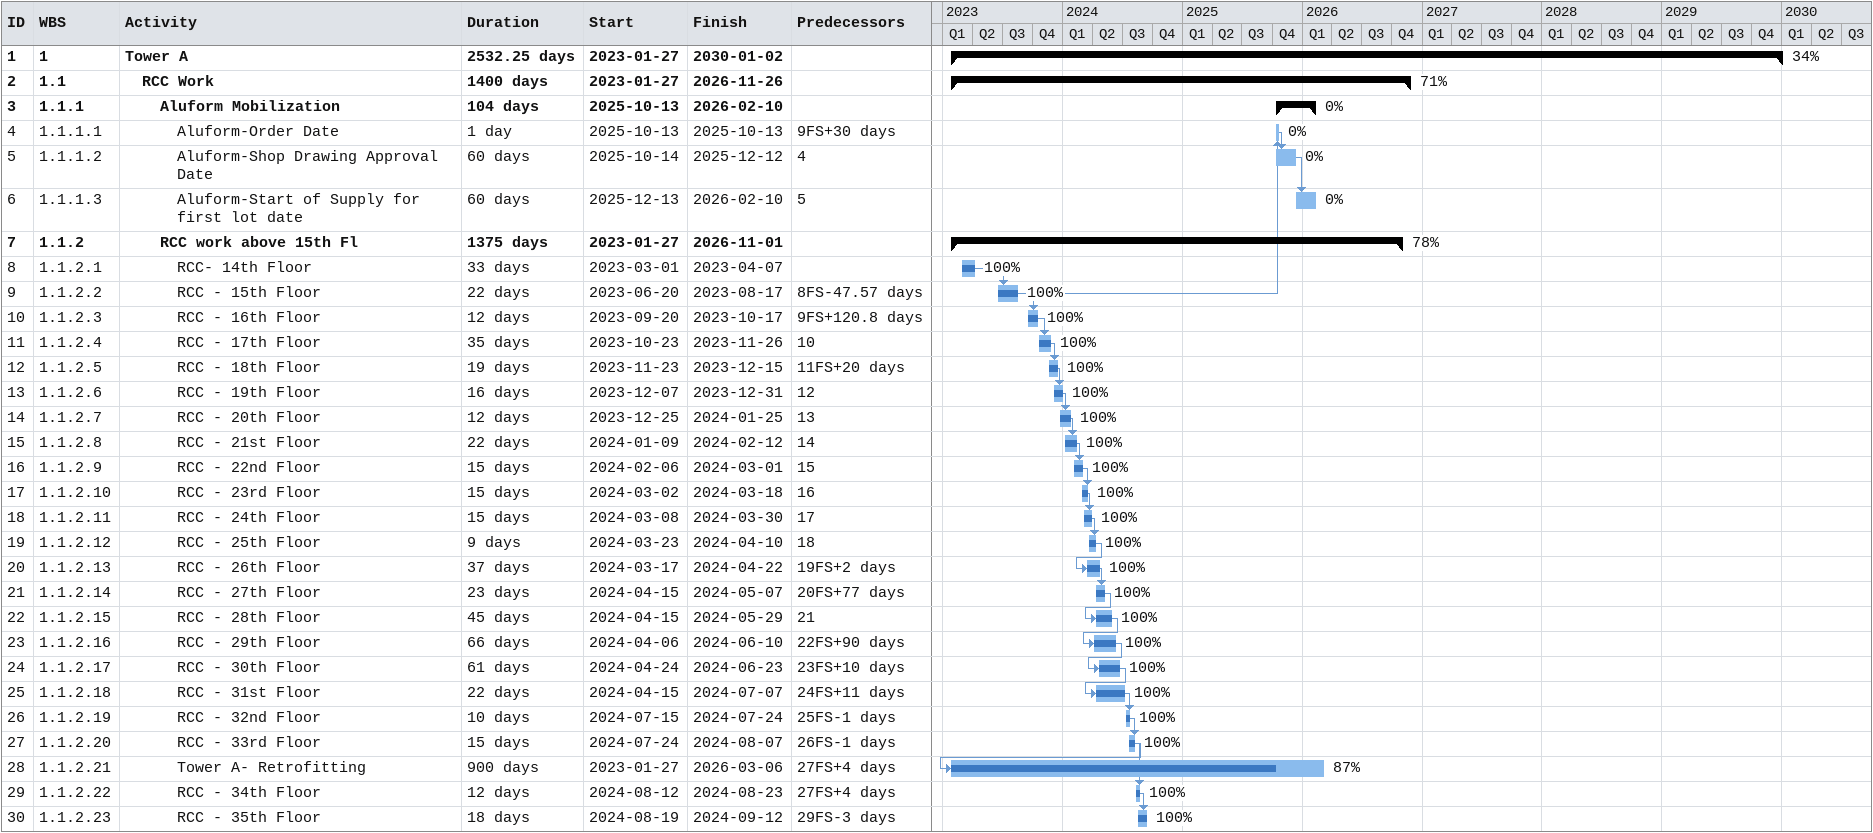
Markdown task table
| ID | WBS | Task | Duration | Start | Finish | Predecessors | % complete |
|---|---|---|---|---|---|---|---|
| 1 | 1 | **Tower A** | 2532.25d | 2023-01-27 | 2030-01-02 |  | 34 |
| 2 | 1.1 | **RCC Work** | 1400d | 2023-01-27 | 2026-11-26 |  | 71 |
| 3 | 1.1.1 | **Aluform Mobilization** | 104d | 2025-10-13 | 2026-02-10 |  | 0 |
| 4 | 1.1.1.1 | Aluform-Order Date | 1d | 2025-10-13 | 2025-10-13 | 9FS+30d | 0 |
| 5 | 1.1.1.2 | Aluform-Shop Drawing Approval Date | 60d | 2025-10-14 | 2025-12-12 | 4 | 0 |
| 6 | 1.1.1.3 | Aluform-Start of Supply for first lot date | 60d | 2025-12-13 | 2026-02-10 | 5 | 0 |
| 7 | 1.1.2 | **RCC work above 15th Fl** | 1375d | 2023-01-27 | 2026-11-01 |  | 78 |
| 8 | 1.1.2.1 | RCC- 14th Floor | 33d | 2023-03-01 | 2023-04-07 |  | 100 |
| 9 | 1.1.2.2 | RCC - 15th Floor | 22d | 2023-06-20 | 2023-08-17 | 8FS-47.57d | 100 |
| 10 | 1.1.2.3 | RCC - 16th Floor | 12d | 2023-09-20 | 2023-10-17 | 9FS+120.8d | 100 |
| 11 | 1.1.2.4 | RCC - 17th Floor | 35d | 2023-10-23 | 2023-11-26 | 10 | 100 |
| 12 | 1.1.2.5 | RCC - 18th Floor | 19d | 2023-11-23 | 2023-12-15 | 11FS+20d | 100 |
| 13 | 1.1.2.6 | RCC - 19th Floor | 16d | 2023-12-07 | 2023-12-31 | 12 | 100 |
| 14 | 1.1.2.7 | RCC - 20th Floor | 12d | 2023-12-25 | 2024-01-25 | 13 | 100 |
| 15 | 1.1.2.8 | RCC - 21st Floor | 22d | 2024-01-09 | 2024-02-12 | 14 | 100 |
| 16 | 1.1.2.9 | RCC - 22nd Floor | 15d | 2024-02-06 | 2024-03-01 | 15 | 100 |
| 17 | 1.1.2.10 | RCC - 23rd Floor | 15d | 2024-03-02 | 2024-03-18 | 16 | 100 |
| 18 | 1.1.2.11 | RCC - 24th Floor | 15d | 2024-03-08 | 2024-03-30 | 17 | 100 |
| 19 | 1.1.2.12 | RCC - 25th Floor | 9d | 2024-03-23 | 2024-04-10 | 18 | 100 |
| 20 | 1.1.2.13 | RCC - 26th Floor | 37d | 2024-03-17 | 2024-04-22 | 19FS+2d | 100 |
| 21 | 1.1.2.14 | RCC - 27th Floor | 23d | 2024-04-15 | 2024-05-07 | 20FS+77d | 100 |
| 22 | 1.1.2.15 | RCC - 28th Floor | 45d | 2024-04-15 | 2024-05-29 | 21 | 100 |
| 23 | 1.1.2.16 | RCC - 29th Floor | 66d | 2024-04-06 | 2024-06-10 | 22FS+90d | 100 |
| 24 | 1.1.2.17 | RCC - 30th Floor | 61d | 2024-04-24 | 2024-06-23 | 23FS+10d | 100 |
| 25 | 1.1.2.18 | RCC - 31st Floor | 22d | 2024-04-15 | 2024-07-07 | 24FS+11d | 100 |
| 26 | 1.1.2.19 | RCC - 32nd Floor | 10d | 2024-07-15 | 2024-07-24 | 25FS-1d | 100 |
| 27 | 1.1.2.20 | RCC - 33rd Floor | 15d | 2024-07-24 | 2024-08-07 | 26FS-1d | 100 |
| 28 | 1.1.2.21 | Tower A- Retrofitting | 900d | 2023-01-27 | 2026-03-06 | 27FS+4d | 87 |
| 29 | 1.1.2.22 | RCC - 34th Floor | 12d | 2024-08-12 | 2024-08-23 | 27FS+4d | 100 |
| 30 | 1.1.2.23 | RCC - 35th Floor | 18d | 2024-08-19 | 2024-09-12 | 29FS-3d | 100 |
